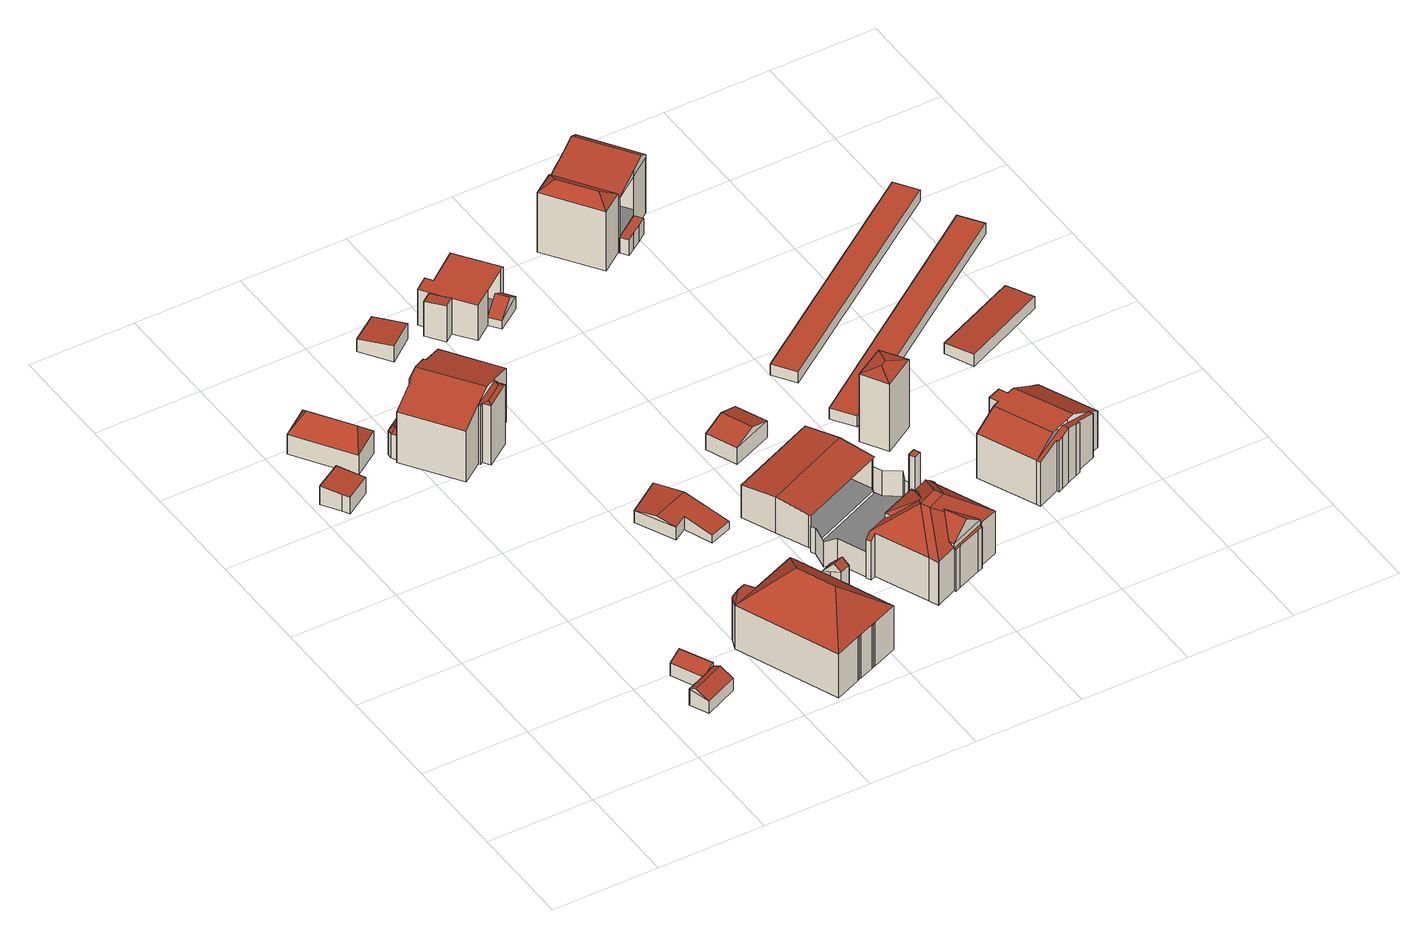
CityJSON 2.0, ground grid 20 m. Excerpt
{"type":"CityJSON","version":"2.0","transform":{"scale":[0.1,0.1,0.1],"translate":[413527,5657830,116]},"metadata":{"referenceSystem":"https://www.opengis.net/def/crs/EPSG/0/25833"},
"CityObjects":{
"building1":{"type":"Building","attributes":{"Dachtyp_tdc":"tdcPolyFlatRoof","Gemeindeschluessel":14612000,"Dachneigung":5.67,"QualitaetDacherkennung":64,"Geometrietyp2DReferenz":"3000","measuredHeight":3.94,"function":"31001_9998","roofType":"2100"},"geometry":[{"type":"Solid","lod":"2","boundaries":[[[[0,1,2,3]],[[1,4,5,2]],[[4,6,7,5]],[[6,8,9,7]],[[8,0,3,9]],[[8,6,4,1,0]],[[3,2,5,7,9]]]],"semantics":{"surfaces":[{"type":"WallSurface"},{"type":"RoofSurface"},{"type":"GroundSurface"}],"values":[[0,0,0,0,0,1,2]]}}]},
"building2":{"type":"Building","attributes":{"Dachtyp_tdc":"tdcFreeFormRoof","Gemeindeschluessel":14612000,"Dachneigung":31.49,"QualitaetDacherkennung":42,"Geometrietyp2DReferenz":"3000","measuredHeight":3.96,"function":"31001_9998","roofType":"5000"},"geometry":[{"type":"Solid","lod":"2","boundaries":[[[[10,11,12,13]],[[11,14,15,12]],[[14,16,17,15]],[[16,18,19,17]],[[18,10,13,19]],[[18,16,20,21]],[[20,14,11,10,21]],[[16,14,20]],[[10,18,21]],[[13,12,15,17,19]]]],"semantics":{"surfaces":[{"type":"WallSurface"},{"type":"RoofSurface"},{"type":"GroundSurface"}],"values":[[0,0,0,0,0,1,1,0,0,2]]}}]},
"building3":{"type":"Building","attributes":{"Dachtyp_tdc":"tdcPolyFlatRoof","Gemeindeschluessel":14612000,"Dachneigung":24.42,"QualitaetDacherkennung":53,"Geometrietyp2DReferenz":"3000","measuredHeight":3.79,"function":"31001_9998","roofType":"2100"},"geometry":[{"type":"Solid","lod":"2","boundaries":[[[[22,23,24,25]],[[23,26,27,24]],[[26,28,29,27]],[[28,22,25,29]],[[28,26,23,22]],[[25,24,27,29]]]],"semantics":{"surfaces":[{"type":"WallSurface"},{"type":"RoofSurface"},{"type":"GroundSurface"}],"values":[[0,0,0,0,1,2]]}}]},
"building4":{"type":"Building","attributes":{"Dachtyp_tdc":"tdcHipRoof","Gemeindeschluessel":14612000,"Dachneigung":44.39,"QualitaetDacherkennung":79,"Geometrietyp2DReferenz":"3000","measuredHeight":7.27,"function":"31001_9998","roofType":"3200"},"geometry":[{"type":"Solid","lod":"2","boundaries":[[[[30,31,32,33]],[[31,34,35,32]],[[34,36,37,35]],[[36,30,33,37]],[[34,31,38]],[[30,36,39]],[[31,30,39,38]],[[36,34,38,39]],[[33,32,35,37]]]],"semantics":{"surfaces":[{"type":"WallSurface"},{"type":"RoofSurface"},{"type":"GroundSurface"}],"values":[[0,0,0,0,1,1,1,1,2]]}}]},
"building5":{"type":"Building","attributes":{"Gemeindeschluessel":14612000,"Geometrietyp2DReferenz":"3000","function":"31001_9998","roofType":"9999"},"children":["building5-1","building5-2","building5-3"]},
"building5-1":{"type":"BuildingPart","attributes":{"Dachtyp_tdc":"tdcFreeFormRoof","Dachneigung":47.05,"QualitaetDacherkennung":11,"Geometrietyp2DReferenz":"3000","measuredHeight":6.28,"roofType":"5000"},"parents":["building5"],"geometry":[{"type":"MultiSurface","lod":"2","boundaries":[[[40,41,42,43,44,45,46,47,48]],[[49,50,41,40]],[[50,51,42,41]],[[51,52,43,42]],[[52,53,44,43]],[[54,55,48,47]],[[55,49,40,48]],[[56,57,53,52,51,58]],[[51,50,59,58]],[[50,49,60,59]],[[49,55,61,60]],[[55,54,61]],[[54,56,58,59,60,61]]],"semantics":{"surfaces":[{"type":"GroundSurface"},{"type":"WallSurface"},{"type":"RoofSurface"}],"values":[0,1,1,1,1,1,1,2,2,2,2,2,2]}}]},
"building5-2":{"type":"BuildingPart","attributes":{"Dachtyp_tdc":"tdcGableRoof","Dachneigung":21.14,"QualitaetDacherkennung":44,"Geometrietyp2DReferenz":"3000","measuredHeight":13.76,"roofType":"3100"},"parents":["building5"],"geometry":[{"type":"MultiSurface","lod":"2","boundaries":[[[62,63,64,65]],[[63,66,67,64]],[[66,68,67]],[[69,70,71,72,73]],[[70,74,75,71]],[[74,76,47,75]],[[76,54,47]],[[77,78,79,44,53]],[[78,80,81,79]],[[80,82,83,81]],[[82,62,65,83]],[[78,77,84,76,74,70,69,85]],[[85,66,63,62,82,80,78]],[[65,64,67,86,87,72,71,75,47,46,45,44,79,81,83]]],"semantics":{"surfaces":[{"type":"WallSurface"},{"type":"RoofSurface"},{"type":"GroundSurface"}],"values":[0,0,0,0,0,0,0,0,0,0,0,1,1,2]}}]},
"building5-3":{"type":"BuildingPart","attributes":{"Dachtyp_tdc":"tdcFreeFormRoof","Dachneigung":12.92,"QualitaetDacherkennung":14,"Geometrietyp2DReferenz":"3000","measuredHeight":12.63,"roofType":"5000"},"parents":["building5"],"geometry":[{"type":"MultiSurface","lod":"2","boundaries":[[[88,89,90,91]],[[89,92,93,90]],[[92,94,95,93]],[[94,96,97,95]],[[96,98,99,97]],[[98,100,101,99]],[[100,73,72,101]],[[68,88,91,67]],[[98,96,102]],[[103,73,100,98]],[[96,94,104,102]],[[94,92,104]],[[92,89,88]],[[92,88,68,105,103,98,102,104]],[[91,90,93,95,97,99,101,72,87,86,67]]],"semantics":{"surfaces":[{"type":"WallSurface"},{"type":"RoofSurface"},{"type":"GroundSurface"}],"values":[0,0,0,0,0,0,0,0,1,1,1,1,1,1,2]}}]},
"building6":{"type":"Building","attributes":{"Gemeindeschluessel":14612000,"Geometrietyp2DReferenz":"3000","function":"31001_9998","roofType":"9999"},"children":["building6-1","building6-2","building6-3"]},
"building6-1":{"type":"BuildingPart","attributes":{"Dachtyp_tdc":"tdcGableRoof","Dachneigung":47.05,"QualitaetDacherkennung":44,"Geometrietyp2DReferenz":"3000","measuredHeight":12.09,"roofType":"3100"},"parents":["building6"],"geometry":[{"type":"MultiSurface","lod":"2","boundaries":[[[106,107,108,109,110]],[[107,111,112,108]],[[111,113,114,115,112]],[[111,107,116]],[[106,113,117]],[[107,106,117,116]],[[113,111,116,117]],[[109,108,112,115]]],"semantics":{"surfaces":[{"type":"WallSurface"},{"type":"RoofSurface"},{"type":"GroundSurface"}],"values":[0,0,0,0,0,1,1,2]}}]},
"building6-2":{"type":"BuildingPart","attributes":{"Dachtyp_tdc":"tdcFreeFormRoof","Dachneigung":39.49,"QualitaetDacherkennung":54,"Geometrietyp2DReferenz":"3000","measuredHeight":15.32,"roofType":"5000"},"parents":["building6"],"geometry":[{"type":"MultiSurface","lod":"2","boundaries":[[[118,119,120,121]],[[119,122,123,120]],[[122,110,109,123]],[[114,124,125,115]],[[124,126,127,125]],[[126,128,129,127]],[[128,130,131,129]],[[130,132,133,131]],[[132,134,135,133]],[[134,136,137,135]],[[136,138,139,137]],[[138,140,141,139]],[[140,142,143,144,141]],[[118,121,145]],[[140,138,136,134,132,130,128,126,146]],[[126,124,114,110,122,119,147,146]],[[119,118,142,147]],[[142,140,146,147]],[[120,123,109,115,125,127,129,131,133,135,137,139,141,144,121]]],"semantics":{"surfaces":[{"type":"WallSurface"},{"type":"RoofSurface"},{"type":"GroundSurface"}],"values":[0,0,0,0,0,0,0,0,0,0,0,0,0,0,1,1,1,1,2]}}]},
"building6-3":{"type":"BuildingPart","attributes":{"Dachtyp_tdc":"tdcFreeFormRoof","Dachneigung":62.46,"QualitaetDacherkennung":36,"Geometrietyp2DReferenz":"3000","measuredHeight":10.68,"roofType":"5000"},"parents":["building6"],"geometry":[{"type":"MultiSurface","lod":"2","boundaries":[[[143,148,149,144]],[[148,150,151,149]],[[150,145,121,151]],[[152,145,150]],[[153,152,150,148]],[[153,148,143]],[[152,153,143,145]],[[144,149,151,121]]],"semantics":{"surfaces":[{"type":"WallSurface"},{"type":"RoofSurface"},{"type":"GroundSurface"}],"values":[0,0,0,1,1,1,1,2]}}]},
"building7":{"type":"Building","attributes":{"Dachtyp_tdc":"tdcFreeFormRoof","Gemeindeschluessel":14612000,"Dachneigung":10.5,"QualitaetDacherkennung":32,"Geometrietyp2DReferenz":"3000","measuredHeight":3.28,"function":"31001_9998","roofType":"5000"},"geometry":[{"type":"Solid","lod":"2","boundaries":[[[[154,155,156,157]],[[155,158,159,156]],[[158,160,161,159]],[[160,162,163,161]],[[162,164,165,163]],[[164,154,157,165]],[[158,155,166,167,162,160]],[[167,166,154,164]],[[164,162,167]],[[155,154,166]],[[157,156,159,161,163,165]]]],"semantics":{"surfaces":[{"type":"WallSurface"},{"type":"RoofSurface"},{"type":"GroundSurface"}],"values":[[0,0,0,0,0,0,1,1,0,0,2]]}}]},
"building8":{"type":"Building","attributes":{"Dachtyp_tdc":"tdcPolyFlatRoof","Gemeindeschluessel":14612000,"Dachneigung":5.45,"QualitaetDacherkennung":76,"Geometrietyp2DReferenz":"3000","measuredHeight":3.31,"function":"31001_9998","roofType":"2100"},"geometry":[{"type":"Solid","lod":"2","boundaries":[[[[168,169,170,171]],[[169,172,173,170]],[[172,174,175,173]],[[174,168,171,175]],[[174,172,169,168]],[[171,170,173,175]]]],"semantics":{"surfaces":[{"type":"WallSurface"},{"type":"RoofSurface"},{"type":"GroundSurface"}],"values":[[0,0,0,0,1,2]]}}]},
"building9":{"type":"Building","attributes":{"Gemeindeschluessel":14612000,"Geometrietyp2DReferenz":"3000","function":"31001_9998","roofType":"9999"},"children":["building9-1","building9-2","building9-3"]},
"building9-1":{"type":"BuildingPart","attributes":{"Dachtyp_tdc":"tdcGableRoof","Dachneigung":38.06,"QualitaetDacherkennung":1,"Geometrietyp2DReferenz":"3000","measuredHeight":4.22,"roofType":"3100"},"parents":["building9"],"geometry":[{"type":"MultiSurface","lod":"2","boundaries":[[[176,177,178,179]],[[177,180,181,178]],[[180,182,183,181]],[[180,177,184]],[[177,176,185,184]],[[182,180,184,185]],[[179,178,181,183]]],"semantics":{"surfaces":[{"type":"WallSurface"},{"type":"RoofSurface"},{"type":"GroundSurface"}],"values":[0,0,0,0,1,1,2]}}]},
"building9-2":{"type":"BuildingPart","attributes":{"Dachtyp_tdc":"tdcPolyFlatRoof","Dachneigung":0,"QualitaetDacherkennung":66,"Geometrietyp2DReferenz":"3000","measuredHeight":7.43,"roofType":"1000"},"parents":["building9"],"geometry":[{"type":"MultiSurface","lod":"2","boundaries":[[[186,187,179,188]],[[187,176,179]],[[189,183,182]],[[189,190,191,183]],[[190,192,193,191]],[[194,195,196,197,198]],[[195,199,200,196]],[[199,201,202,200]],[[201,203,204,202]],[[203,186,188,204]],[[203,201,199,195,194,205,192,190,189,187,186]],[[188,179,183,191,193,197,196,200,202,204]]],"semantics":{"surfaces":[{"type":"WallSurface"},{"type":"RoofSurface"},{"type":"GroundSurface"}],"values":[0,0,0,0,0,0,0,0,0,0,1,2]}}]},
"building9-3":{"type":"BuildingPart","attributes":{"Dachtyp_tdc":"tdcPolyFlatRoof","Dachneigung":4.5,"QualitaetDacherkennung":52,"Geometrietyp2DReferenz":"3000","measuredHeight":7.55,"roofType":"2100"},"parents":["building9"],"geometry":[{"type":"MultiSurface","lod":"2","boundaries":[[[206,207,208,209]],[[207,198,197,208]],[[210,206,209,193,192]],[[210,205,198,207,206]],[[209,208,197,193]]],"semantics":{"surfaces":[{"type":"WallSurface"},{"type":"RoofSurface"},{"type":"GroundSurface"}],"values":[0,0,0,1,2]}}]},
"building10":{"type":"Building","attributes":{"Gemeindeschluessel":14612000,"QualitaetDacherkennung":100,"Geometrietyp2DReferenz":"3000","function":"31001_9998","roofType":"9999"},"children":["building10-1","building10-2","building10-3","building10-4","building10-5","building10-6"]},
"building10-1":{"type":"BuildingPart","attributes":{"Dachtyp_tdc":"tdcCutHipRoof","Dachneigung":38.32,"QualitaetDacherkennung":100,"Geometrietyp2DReferenz":"3000","measuredHeight":13.55,"roofType":"9999"},"parents":["building10"],"geometry":[{"type":"MultiSurface","lod":"2","boundaries":[[[211,212,213,214]],[[212,215,216,213]],[[215,217,218,216]],[[217,219,220,218]],[[219,221,222,220]],[[221,223,224,222]],[[223,225,226,224]],[[225,227,228,226]],[[227,229,230,228]],[[229,231,232,230]],[[231,233,234,232]],[[233,235,236,234]],[[235,237,238,236]],[[237,239,240,238]],[[239,241,242,240]],[[241,243,244,242]],[[243,245,246,244]],[[245,247,248,249,250,246]],[[251,252,253,254,255,256]],[[252,211,214,253]],[[223,221,219,257,258]],[[237,235,233,231,229,227,225,223,258]],[[241,239,237,258,259]],[[260,247,245,243,241,259]],[[261,262,259,263]],[[262,260,259]],[[212,211,252]],[[219,217,257]],[[217,215,212,252,251,261,263,257]],[[263,259,258,257]],[[214,213,216,218,220,222,224,226,228,230,232,234,236,238,240,242,244,246,250,264,265,266,254,253]]],"semantics":{"surfaces":[{"type":"WallSurface"},{"type":"RoofSurface"},{"type":"GroundSurface"}],"values":[0,0,0,0,0,0,0,0,0,0,0,0,0,0,0,0,0,0,0,0,1,1,1,1,1,1,1,1,1,1,2]}}]},
"building10-2":{"type":"BuildingPart","attributes":{"Dachtyp_tdc":"tdcLeanToRoof","Dachneigung":0,"QualitaetDacherkennung":100,"Geometrietyp2DReferenz":"3000","measuredHeight":9.24,"roofType":"2100"},"parents":["building10"],"geometry":[{"type":"MultiSurface","lod":"2","boundaries":[[[267,268,269,270]],[[268,271,272,269]],[[271,273,274,272]],[[273,267,270,274]],[[273,271,268,267]]],"semantics":{"surfaces":[{"type":"WallSurface"},{"type":"RoofSurface"}],"values":[0,0,0,0,1]}}]},
"building10-3":{"type":"BuildingPart","attributes":{"Dachtyp_tdc":"tdcPyramidRoof","Dachneigung":29.92,"QualitaetDacherkennung":100,"Geometrietyp2DReferenz":"3000","measuredHeight":12.44,"roofType":"3500"},"parents":["building10"],"geometry":[{"type":"Solid","lod":"2","boundaries":[[[[275,276,277,278]],[[276,279,280,277]],[[279,281,282,280]],[[281,275,278,282]],[[276,275,283]],[[279,276,283]],[[281,279,283]],[[275,281,283]],[[278,277,280,282]]]],"semantics":{"surfaces":[{"type":"WallSurface"},{"type":"RoofSurface"},{"type":"GroundSurface"}],"values":[[0,0,0,0,1,1,1,1,2]]}}]},
"building10-4":{"type":"BuildingPart","attributes":{"Dachtyp_tdc":"tdcLeanToRoof","Dachneigung":0,"QualitaetDacherkennung":100,"Geometrietyp2DReferenz":"3000","measuredHeight":5.32,"roofType":"2100"},"parents":["building10"],"geometry":[{"type":"MultiSurface","lod":"2","boundaries":[[[248,284,285,249]],[[284,286,287,285]],[[286,288,289,287]],[[288,290,291,292,289]],[[293,294,295,296,297]],[[294,298,299,295]],[[298,300,301,299]],[[300,302,303,301]],[[302,256,255,303]],[[249,285,287,289,292,304,296,295,299,301,303,255,305,306,307]]],"semantics":{"surfaces":[{"type":"WallSurface"},{"type":"GroundSurface"}],"values":[0,0,0,0,0,0,0,0,0,1]}}]},
"building10-5":{"type":"BuildingPart","attributes":{"Dachtyp_tdc":"tdcGableRoof","Dachneigung":7.05,"QualitaetDacherkennung":100,"Geometrietyp2DReferenz":"3000","measuredHeight":7.61,"roofType":"3100"},"parents":["building10"],"geometry":[{"type":"MultiSurface","lod":"2","boundaries":[[[308,309,310,291,290]],[[309,311,312,310]],[[311,313,314,312]],[[313,315,316,314]],[[315,317,318,316]],[[317,319,320,318]],[[319,321,293,297,320]],[[317,315,313,311]],[[311,309,308,322,321,319,317]],[[323,291,310,312,314,316,318,320,297]]],"semantics":{"surfaces":[{"type":"WallSurface"},{"type":"RoofSurface"},{"type":"GroundSurface"}],"values":[0,0,0,0,0,0,0,1,1,2]}}]},
"building10-6":{"type":"BuildingPart","attributes":{"Dachtyp_tdc":"tdcGableRoof","Dachneigung":36.53,"QualitaetDacherkennung":100,"Geometrietyp2DReferenz":"3000","measuredHeight":3.68,"roofType":"3100"},"parents":["building10"],"geometry":[{"type":"Solid","lod":"2","boundaries":[[[[324,325,326,327]],[[325,328,329,326]],[[328,330,331,329]],[[330,324,327,331]],[[328,325,332]],[[324,330,333]],[[325,324,333,332]],[[330,328,332,333]],[[327,326,329,331]]]],"semantics":{"surfaces":[{"type":"WallSurface"},{"type":"RoofSurface"},{"type":"GroundSurface"}],"values":[[0,0,0,0,0,0,1,1,2]]}}]},
"building11":{"type":"Building","attributes":{"Dachtyp_tdc":"tdcGableRoof","Gemeindeschluessel":14612000,"Dachneigung":19.58,"QualitaetDacherkennung":81,"Geometrietyp2DReferenz":"3000","measuredHeight":4.91,"function":"31001_9998","roofType":"3100"},"geometry":[{"type":"Solid","lod":"2","boundaries":[[[[334,335,336,337]],[[335,338,339,336]],[[338,340,341,339]],[[340,334,337,341]],[[338,335,342]],[[334,340,343]],[[335,334,343,342]],[[340,338,342,343]],[[337,336,339,341]]]],"semantics":{"surfaces":[{"type":"WallSurface"},{"type":"RoofSurface"},{"type":"GroundSurface"}],"values":[[0,0,0,0,0,0,1,1,2]]}}]},
"building12":{"type":"Building","attributes":{"Dachtyp_tdc":"tdcFreeFormRoof","Gemeindeschluessel":14612000,"Dachneigung":15.94,"QualitaetDacherkennung":2,"Geometrietyp2DReferenz":"3000","measuredHeight":14.92,"function":"31001_9998","roofType":"5000"},"geometry":[{"type":"Solid","lod":"2","boundaries":[[[[344,345,346,347]],[[345,348,349,346]],[[350,351,345,344]],[[350,344,352]],[[351,350,352,348]],[[351,348,345]],[[349,353,347,346]],[[348,352,353,349]],[[352,344,347,353]]]],"semantics":{"surfaces":[{"type":"WallSurface"},{"type":"RoofSurface"},{"type":"GroundSurface"}],"values":[[0,0,1,1,1,1,2,0,0]]}}]},
"building13":{"type":"Building","attributes":{"Gemeindeschluessel":14612000,"Geometrietyp2DReferenz":"3000","function":"31001_9998","roofType":"9999"},"children":["building13-1","building13-2","building13-3"]},
"building13-1":{"type":"BuildingPart","attributes":{"Dachtyp_tdc":"tdcHipRoof","Dachneigung":33.46,"QualitaetDacherkennung":73,"Geometrietyp2DReferenz":"3000","measuredHeight":13.99,"roofType":"3200"},"parents":["building13"],"geometry":[{"type":"MultiSurface","lod":"2","boundaries":[[[354,355,356,357]],[[355,358,359,360,356]],[[361,354,357,362,363]],[[358,355,364]],[[354,361,365]],[[355,354,365,364]],[[361,358,364,365]],[[357,356,360,362]]],"semantics":{"surfaces":[{"type":"WallSurface"},{"type":"RoofSurface"},{"type":"GroundSurface"}],"values":[0,0,0,1,1,1,1,2]}}]},
"building13-2":{"type":"BuildingPart","attributes":{"Dachtyp_tdc":"tdcGableRoof","Dachneigung":11.41,"QualitaetDacherkennung":27,"Geometrietyp2DReferenz":"3000","measuredHeight":13.39,"roofType":"3100"},"parents":["building13"],"geometry":[{"type":"MultiSurface","lod":"2","boundaries":[[[359,366,367,360]],[[366,368,369,367]],[[368,370,371,369]],[[370,372,373,371]],[[372,374,375,373]],[[374,376,377,375]],[[376,378,379,380,377]],[[381,363,362,382,383]],[[363,381,384,385,386,387,388,389,390,359]],[[391,386,385,392]],[[374,391,392,376]],[[376,392,385,384,378]],[[372,387,386,391,374]],[[359,390,366]],[[366,390,389,368]],[[368,389,388,370]],[[370,388,387,372]],[[378,384,381]],[[360,367,369,371,373,375,377,380,382,362]]],"semantics":{"surfaces":[{"type":"WallSurface"},{"type":"RoofSurface"},{"type":"GroundSurface"}],"values":[0,0,0,0,0,0,0,0,1,1,0,0,0,0,0,0,0,0,2]}}]},
"building13-3":{"type":"BuildingPart","attributes":{"Dachtyp_tdc":"tdcPolyFlatRoof","Dachneigung":0,"QualitaetDacherkennung":0,"Geometrietyp2DReferenz":"3000","measuredHeight":3.31,"roofType":"9999"},"parents":["building13"],"geometry":[{"type":"MultiSurface","lod":"2","boundaries":[[[379,383,393,394,395,396]],[[396,395,397,398]],[[395,394,399,397]],[[394,393,400,399]],[[393,383,382,400]],[[379,396,398,380]],[[398,397,399,400,382,380]],[[380,382,383,379]]],"semantics":{"surfaces":[{"type":"RoofSurface"},{"type":"WallSurface"},{"type":"GroundSurface"},{"type":"ClosureSurface","isClosure":"1","QuelleClosure":"LoD1Solid"}],"values":[0,1,1,1,1,1,2,3]}}]},
"building14":{"type":"Building","attributes":{"Gemeindeschluessel":14612000,"Geometrietyp2DReferenz":"3000","function":"31001_9998","roofType":"9999"},"children":["building14-1","building14-2"]},
"building14-1":{"type":"BuildingPart","attributes":{"Dachtyp_tdc":"tdcGableRoof","Dachneigung":16.9,"QualitaetDacherkennung":17,"Geometrietyp2DReferenz":"3000","measuredHeight":11.45,"roofType":"3100"},"parents":["building14"],"geometry":[{"type":"MultiSurface","lod":"2","boundaries":[[[401,402,403,404]],[[402,405,406,403]],[[407,408,409,410,411]],[[408,412,413,409]],[[412,414,415,413]],[[414,416,417,415]],[[416,418,419,417]],[[418,420,421,419]],[[420,422,423,421]],[[422,401,404,423]],[[418,416,414,412,408,407,424,425,426]],[[426,427,405,402,401,422,420,418]],[[404,403,406,428,429,430,410,409,413,415,417,419,421,423]]],"semantics":{"surfaces":[{"type":"WallSurface"},{"type":"RoofSurface"},{"type":"GroundSurface"}],"values":[0,0,0,0,0,0,0,0,0,0,1,1,2]}}]},
"building14-2":{"type":"BuildingPart","attributes":{"Dachtyp_tdc":"tdcCutGableRoof","Dachneigung":30,"QualitaetDacherkennung":44,"Geometrietyp2DReferenz":"3000","measuredHeight":11.93,"roofType":"9999"},"parents":["building14"],"geometry":[{"type":"MultiSurface","lod":"2","boundaries":[[[431,432,433,434]],[[432,435,436,433]],[[435,437,438,436]],[[437,411,410,438]],[[439,440,441,406,405]],[[440,442,443,441]],[[442,444,445,443]],[[444,446,447,445]],[[446,448,449,447]],[[450,424,411,437,435,432,431,451]],[[442,440,439,452]],[[451,453,448,446,444,442,452,450]],[[449,454,455,434,433,436,438,410,430,429,428,406,441,443,445,447]],[[448,453,454,449]],[[453,451,455,454]],[[451,431,434,455]]],"semantics":{"surfaces":[{"type":"WallSurface"},{"type":"RoofSurface"},{"type":"GroundSurface"}],"values":[0,0,0,0,0,0,0,0,0,1,1,1,2,0,0,0]}}]},
"building15":{"type":"Building","attributes":{"Dachtyp_tdc":"tdcPolyFlatRoof","Gemeindeschluessel":14612000,"Dachneigung":0,"QualitaetDacherkennung":66,"Geometrietyp2DReferenz":"3000","measuredHeight":2.25,"function":"31001_2463","roofType":"1000"},"geometry":[{"type":"Solid","lod":"2","boundaries":[[[[456,457,458,459]],[[457,460,461,458]],[[460,462,463,461]],[[462,456,459,463]],[[462,460,457,456]],[[459,458,461,463]]]],"semantics":{"surfaces":[{"type":"WallSurface"},{"type":"RoofSurface"},{"type":"GroundSurface"}],"values":[[0,0,0,0,1,2]]}}]},
"building16":{"type":"Building","attributes":{"Dachtyp_tdc":"tdcPolyFlatRoof","Gemeindeschluessel":14612000,"Dachneigung":0,"QualitaetDacherkennung":84,"Geometrietyp2DReferenz":"3000","measuredHeight":2.32,"function":"31001_2463","roofType":"1000"},"geometry":[{"type":"Solid","lod":"2","boundaries":[[[[464,465,466,467]],[[465,468,469,466]],[[468,470,471,469]],[[470,464,467,471]],[[470,468,465,464]],[[467,466,469,471]]]],"semantics":{"surfaces":[{"type":"WallSurface"},{"type":"RoofSurface"},{"type":"GroundSurface"}],"values":[[0,0,0,0,1,2]]}}]},
"building17":{"type":"Building","attributes":{"Dachtyp_tdc":"tdcPolyFlatRoof","Gemeindeschluessel":14612000,"Dachneigung":2.75,"QualitaetDacherkennung":79,"Geometrietyp2DReferenz":"3000","measuredHeight":2.46,"function":"31001_9998","roofType":"2100"},"geometry":[{"type":"Solid","lod":"2","boundaries":[[[[472,473,474,475]],[[473,476,477,474]],[[476,478,479,477]],[[478,480,481,479]],[[480,482,483,481]],[[482,472,475,483]],[[482,480,478,476,473,472]],[[475,474,477,479,481,483]]]],"semantics":{"surfaces":[{"type":"WallSurface"},{"type":"RoofSurface"},{"type":"GroundSurface"}],"values":[[0,0,0,0,0,0,1,2]]}}]}
},
"vertices":[
[27,810,57],[6,843,61],[6,843,22],[27,810,22],[55,872,61],[55,872,22],[83,827,56],[83,827,22],[35,797,56],[35,797,22],
[257,120,40],[295,137,40],[295,137,7],[257,120,7],[320,149,40],[320,149,7],[336,114,32],[336,114,7],[273,85,32],[273,85,7],[325,136,47],[262,107,47],
[268,197,35],[292,208,47],[292,208,9],[268,197,9],[320,149,47],[320,149,9],[295,137,35],[295,137,9],
[95,869,67],[25,973,67],[25,973,26],[95,869,26],[74,1006,73],[74,1006,26],[144,902,73],[144,902,26],[63,975,98],[113,901,98],
[161,885,28],[189,904,28],[201,900,28],[205,894,28],[208,897,28],[212,895,28],[207,891,28],[167,864,28],[160,875,28],[161,885,79],[189,904,79],[201,900,79],[205,894,79],[208,897,74],[167,864,79],[160,875,79],[207,891,79],[212,895,72],[196,893,88],[190,893,90],[170,879,90],[169,877,89],
[297,953,141],[365,854,141],[365,854,28],[297,953,28],[326,827,155],[326,827,28],[326,827,151],[272,789,153],[232,761,134],[232,761,28],[272,789,28],[272,789,151],[162,861,134],[162,861,28],[167,864,136],[208,897,156],[227,910,165],[227,910,28],[255,930,155],[255,930,28],[258,926,155],[258,926,28],[212,895,157],[299,808,165],[299,808,28],[273,790,28],
[327,826,151],[329,824,151],[329,824,28],[327,826,28],[326,822,152],[326,822,28],[335,809,152],[335,809,28],[288,776,152],[288,776,28],[279,789,152],[279,789,28],[274,786,151],[274,786,28],[290,787,154],[273,790,151],[324,811,154],[299,808,151],
[554,193,105],[574,202,105],[574,202,10],[554,193,10],[554,193,101],[588,168,119],[588,168,10],[568,160,119],[568,160,101],[568,160,10],[583,180,130],[563,172,130],
[445,218,101],[530,253,101],[530,253,10],[445,218,10],[535,240,101],[535,240,10],[575,142,101],[575,142,10],[607,62,101],[607,62,10],[560,43,101],[560,43,10],[557,42,101],[557,42,10],[553,40,101],[553,40,10],[525,29,101],[525,29,10],[521,28,101],[521,28,10],[518,26,101],[518,26,10],[468,6,101],[468,6,10],[391,197,101],[391,197,99],[391,197,10],[445,218,99],[515,90,163],[486,162,163],
[400,220,99],[400,220,10],[422,229,99],[422,229,10],[422,219,116],[407,213,116],
[473,580,49],[530,440,43],[530,440,27],[473,580,27],[488,424,43],[488,424,27],[468,477,54],[468,477,27],[443,461,53],[443,461,27],[409,534,52],[409,534,27],[496,523,60],[427,495,60],
[302,1163,57],[338,1112,63],[338,1112,30],[302,1163,30],[290,1075,63],[290,1075,30],[252,1128,57],[252,1128,30],
[509,1104,58],[524,1083,58],[524,1083,32],[509,1104,32],[479,1051,49],[479,1051,32],[464,1071,49],[464,1071,32],[505,1069,74],[490,1090,74],
[516,1108,106],[509,1104,106],[516,1108,32],[464,1071,106],[431,1047,106],[431,1047,32],[404,1084,106],[404,1084,32],[380,1116,106],[369,1132,106],[369,1132,32],[380,1116,32],[380,1116,104],[394,1151,106],[394,1151,32],[403,1138,106],[403,1138,32],[462,1182,106],[462,1182,32],[395,1096,106],
[386,1071,107],[363,1103,104],[363,1103,32],[386,1071,32],[404,1084,107],
[828,293,98],[825,291,101],[825,291,17],[828,293,17],[818,288,107],[818,288,17],[821,281,107],[821,281,17],[867,174,106],[867,174,17],[867,173,106],[867,173,17],[833,159,107],[833,159,17],[828,157,107],[828,157,17],[830,153,104],[830,153,17],[820,149,104],[820,149,17],[775,130,104],[775,130,17],[764,125,104],[764,125,17],[763,129,107],[763,129,17],[723,111,107],[723,111,17],[722,111,106],[722,111,17],[715,128,107],[715,128,17],[673,226,107],[673,226,17],[663,222,98],[663,222,17],[659,230,98],[659,230,72],[659,230,19],[659,230,17],[824,302,97],[827,297,98],[827,297,17],[824,302,17],[824,302,19],[824,302,72],[790,205,153],[754,188,153],[746,205,153],[669,235,107],[813,297,107],[781,283,106],[782,222,153],[669,235,17],[781,283,17],[813,297,17],
[787,307,165],[800,313,165],[800,313,72],[787,307,72],[805,301,165],[805,301,72],[792,295,165],[792,295,72],
[776,281,116],[789,250,116],[789,250,19],[776,281,19],[721,221,116],[721,221,19],[708,252,116],[708,252,19],[761,223,143],
[637,283,72],[637,283,19],[614,287,72],[614,287,19],[620,322,72],[620,322,19],[616,331,72],[616,331,26],[616,331,19],[779,406,72],[780,406,72],[780,406,19],[779,406,19],[779,406,26],[787,390,72],[787,390,19],[815,371,72],[815,371,19],[805,349,72],[805,349,19],[781,402,19],[813,297,19],[781,283,19],[669,235,19],
[616,331,94],[615,335,94],[615,335,26],[589,393,102],[589,393,26],[562,455,94],[562,455,26],[727,527,94],[727,527,26],[754,465,102],[754,465,26],[780,406,94],[780,406,26],[779,406,94],[781,402,94],[781,402,26],
[762,128,116],[748,159,116],[748,159,106],[762,128,106],[816,188,116],[816,188,106],[829,157,116],[829,157,106],[776,186,143],[795,143,143],
[619,559,72],[595,617,72],[595,617,38],[619,559,38],[670,649,73],[670,649,38],[695,591,73],[695,591,38],[634,633,87],[658,576,87],
[904,496,177],[845,460,177],[845,460,36],[904,496,36],[817,507,177],[817,507,36],[866,505,185],[854,498,185],[875,542,177],[875,542,36],
[698,1088,155],[629,1187,155],[629,1187,31],[698,1088,31],[670,1216,154],[670,1216,146],[670,1216,31],[739,1117,154],[739,1117,31],[739,1117,146],[661,1183,171],[705,1121,171],
[685,1227,146],[685,1227,31],[703,1239,146],[703,1239,31],[714,1247,146],[714,1247,31],[717,1249,146],[717,1249,31],[758,1278,146],[758,1278,31],[828,1178,146],[828,1178,31],[788,1149,146],[788,1149,64],[788,1149,31],[740,1115,146],[740,1115,31],[740,1115,64],[788,1149,158],[815,1168,165],[744,1268,165],[717,1249,158],[714,1247,157],[703,1239,154],[685,1227,150],[758,1278,155],[828,1178,154],
[750,1101,64],[765,1112,64],[782,1123,64],[798,1135,64],[782,1123,31],[798,1135,31],[765,1112,31],[750,1101,31],
[1029,247,130],[987,228,116],[987,228,24],[1029,247,24],[984,235,116],[984,235,24],[1120,296,116],[1123,288,116],[1123,288,24],[1120,296,24],[1120,296,115],[1084,271,129],[1084,271,24],[1085,267,129],[1085,267,24],[1076,263,132],[1076,263,24],[1057,255,138],[1057,255,24],[1040,247,133],[1040,247,24],[1031,243,130],[1031,243,24],[1118,295,116],[1079,278,129],[1052,266,138],[1026,254,130],[1026,254,24],[1052,266,24],[1079,278,24],
[1073,401,115],[1096,411,101],[1096,411,24],[1073,401,24],[1118,359,101],[1118,359,24],[1142,305,101],[1142,305,24],[984,235,117],[937,342,117],[937,342,24],[980,360,143],[980,360,24],[992,366,143],[992,366,24],[985,382,143],[985,382,24],[1010,393,142],[1010,393,24],[1079,278,141],[1033,384,141],[1026,254,143],[1017,377,142],[1017,377,24],[1033,384,24],
[833,539,59],[805,580,59],[805,580,36],[833,539,36],[1233,882,59],[1233,882,36],[1262,841,59],[1262,841,36],
[783,724,58],[1189,1008,58],[1189,1008,35],[783,724,35],[1217,968,58],[1217,968,35],[811,684,58],[811,684,35],
[1234,645,57],[1075,573,57],[1075,573,32],[1234,645,32],[1051,626,54],[1051,626,32],[1210,697,54],[1210,697,32],[1222,673,55],[1222,673,32],[1224,667,56],[1224,667,32]
]}
